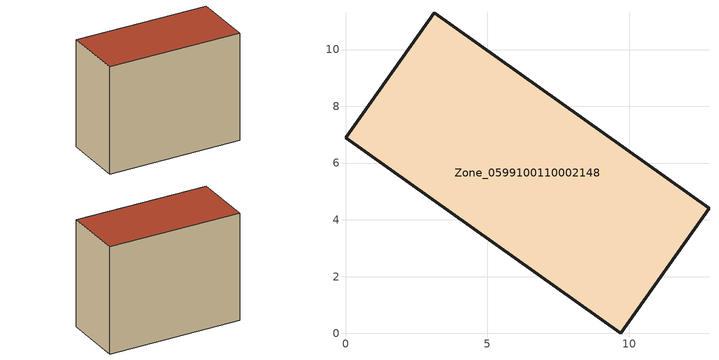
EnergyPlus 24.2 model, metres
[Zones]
Zone_0599100110002148
 floor ground (C_G): 3.12,11.3 12.81,4.42 9.7,0 0,6.89 z3.97
 wall outside (C_F): 9.7,0 12.81,4.42 3.12,11.3 0,6.89 9.7,0 z3.97:13.56
 roof outside (C_R): 12.81,4.42 3.12,11.3 0,6.89 9.7,0 z13.56
[BUILDING]
Pand.0599100110002148: North Axis=0; Terrain=City; Loads Convergence Tolerance Value=0.04; Temperature Convergence Tolerance Value=0.4; Solar Distribution=FullExterior; Maximum Number of Warmup Days=25; Minimum Number of Warmup Days=1
[Site:Location]
Rotterdam.The.Hague.AP_ZH_NLD Design_Conditions: Latitude=51.96; Longitude=4.45; Time Zone=1; Elevation=-4.5
[SITE:GROUNDTEMPERATURE:BUILDINGSURFACE]
18, 18, 18, 18, 18, 18, 18, 18, 18, 18, 18, 18
[MATERIAL] Thermal Absorptance=0.9; Solar Absorptance=0.7; Visible Absorptance=0.7
Name | Roughness | Thickness | Conductivity | Density | Specific Heat
G.TI.2015-2018 | MediumSmooth | 0.15 | 0.0428571 | 540 | 1210
F.TI.2015-2018 | Rough | 0.3 | 0.0666667 | 1920 | 840
R.TI.2015-2018 | MediumRough | 0.2 | 0.0333333 | 1500 | 1000
[CONSTRUCTION]
C_G: G.TI.2015-2018
C_F: F.TI.2015-2018
C_R: R.TI.2015-2018
[ZONE]
Zone_0599100110002148: Type=1; Multiplier=1; Ceiling Height=Autocalculate; Volume=Autocalculate; Floor Area=autocalculate; Part of Total Floor Area=Yes
[ZONEINFILTRATION:DESIGNFLOWRATE]
Infil_Zone_0599100110002148: Zone or ZoneList or Space or SpaceList=Zone_0599100110002148; Schedule=AlwaysOn; Design Flow Rate Calculation Method=Flow/Area; Flow Rate per Floor Area=0.0015; Constant Term Coefficient=1; Temperature Term Coefficient=0; Velocity Term Coefficient=0; Velocity Squared Term Coefficient=0
[HVACTEMPLATE:ZONE:IDEALLOADSAIRSYSTEM]
Zone_0599100110002148: Maximum Heating Supply Air Temperature=50; Minimum Cooling Supply Air Temperature=13; Maximum Heating Supply Air Humidity Ratio=0.0156; Minimum Cooling Supply Air Humidity Ratio=0.0077; Heating Limit=NoLimit; Cooling Limit=NoLimit; Dehumidification Control Type=ConstantSensibleHeatRatio; Cooling Sensible Heat Ratio=0.7; Dehumidification Setpoint=60; Humidification Control Type=None; Humidification Setpoint=30; Outdoor Air Method=None; Outdoor Air Flow Rate per Person=0.00944; Outdoor Air Flow Rate per Zone Floor Area=0; Outdoor Air Flow Rate per Zone=0; Demand Controlled Ventilation Type=None; Outdoor Air Economizer Type=NoEconomizer; Heat Recovery Type=None; Sensible Heat Recovery Effectiveness=0.7; Latent Heat Recovery Effectiveness=0.65
[ZONECONTROL:THERMOSTAT]
ThermostatControl_Zone_0599100110002148: Zone or ZoneList=Zone_0599100110002148; Control Type Schedule=DualSetpointControlType; Control 1=Thermostat_Zone_0599100110002148; Temperature Difference Between Cutout And Setpoint=0
[THERMOSTATSETPOINT:DUALSETPOINT]
Thermostat_Zone_0599100110002148: Heating Setpoint Temperature Schedule=HeatingSetpoint_Zone_0599100110002148; Cooling Setpoint Temperature Schedule=CoolingSetpoint_Zone_0599100110002148
[SCHEDULE:COMPACT]
HeatingSetpoint_Zone_0599100110002148: Through: 12/31, For: AllDays, Until: 24:00, 21
CoolingSetpoint_Zone_0599100110002148: Through: 12/31, For: AllDays, Until: 24:00, 24
DualSetpointControlType: Through: 12/31, For: AllDays, Until: 24:00, 4
AlwaysOn: Through: 12/31, For: AllDays, Until: 24:00, 1
